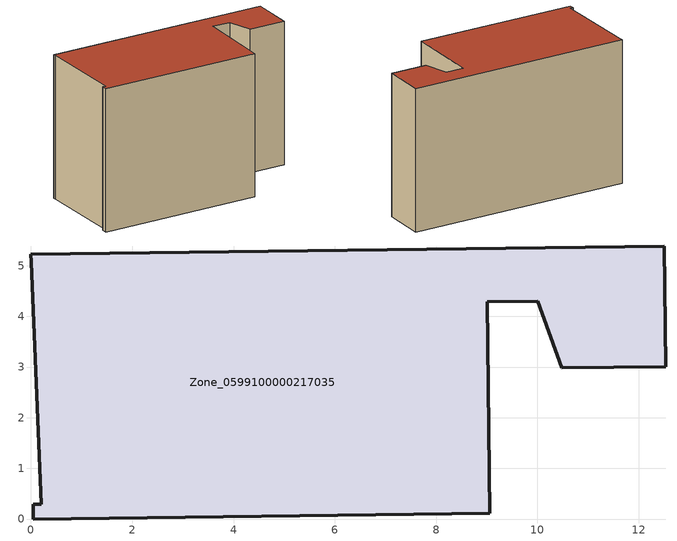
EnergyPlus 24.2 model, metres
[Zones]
Zone_0599100000217035
 floor ground (C_G): 0,5.23 12.5,5.39 12.53,3.01 10.48,2.99 10.01,4.3 9.01,4.29 9.06,0.11 0.05,0 0.05,0.29 0.2,0.29 0,5.08 z0
 wall outside (C_F): 0.05,0 9.06,0.11 9.01,4.29 10.01,4.3 10.48,2.99 12.53,3.01 12.5,5.39 0,5.23 0,5.08 0.2,0.29 0.05,0.29 0.05,0 z0:8.09
 roof outside (C_R): 0,5.23 0,5.08 0.2,0.29 0.05,0.29 0.05,0 9.06,0.11 9.01,4.29 10.01,4.3 10.48,2.99 12.53,3.01 12.5,5.39 z8.09
[BUILDING]
Pand.0599100000217035: North Axis=0; Terrain=City; Loads Convergence Tolerance Value=0.04; Temperature Convergence Tolerance Value=0.4; Solar Distribution=FullExterior; Maximum Number of Warmup Days=25; Minimum Number of Warmup Days=1
[Site:Location]
Rotterdam.The.Hague.AP_ZH_NLD Design_Conditions: Latitude=51.96; Longitude=4.45; Time Zone=1; Elevation=-4.5
[SITE:GROUNDTEMPERATURE:BUILDINGSURFACE]
18, 18, 18, 18, 18, 18, 18, 18, 18, 18, 18, 18
[MATERIAL] Thermal Absorptance=0.9; Solar Absorptance=0.7; Visible Absorptance=0.7
Name | Roughness | Thickness | Conductivity | Density | Specific Heat
G.TI.1975-1991 | MediumSmooth | 0.15 | 0.288461 | 540 | 1210
F.TI.1975-1991 | Rough | 0.3 | 0.230769 | 1920 | 840
R.TI.1975-1991 | MediumRough | 0.2 | 0.153846 | 1500 | 1000
[CONSTRUCTION]
C_G: G.TI.1975-1991
C_F: F.TI.1975-1991
C_R: R.TI.1975-1991
[ZONE]
Zone_0599100000217035: Type=1; Multiplier=1; Ceiling Height=Autocalculate; Volume=Autocalculate; Floor Area=autocalculate; Part of Total Floor Area=Yes
[ZONEINFILTRATION:DESIGNFLOWRATE]
Infil_Zone_0599100000217035: Zone or ZoneList or Space or SpaceList=Zone_0599100000217035; Schedule=AlwaysOn; Design Flow Rate Calculation Method=Flow/Area; Flow Rate per Floor Area=0.003; Constant Term Coefficient=1; Temperature Term Coefficient=0; Velocity Term Coefficient=0; Velocity Squared Term Coefficient=0
[HVACTEMPLATE:ZONE:IDEALLOADSAIRSYSTEM]
Zone_0599100000217035: Maximum Heating Supply Air Temperature=50; Minimum Cooling Supply Air Temperature=13; Maximum Heating Supply Air Humidity Ratio=0.0156; Minimum Cooling Supply Air Humidity Ratio=0.0077; Heating Limit=NoLimit; Cooling Limit=NoLimit; Dehumidification Control Type=ConstantSensibleHeatRatio; Cooling Sensible Heat Ratio=0.7; Dehumidification Setpoint=60; Humidification Control Type=None; Humidification Setpoint=30; Outdoor Air Method=None; Outdoor Air Flow Rate per Person=0.00944; Outdoor Air Flow Rate per Zone Floor Area=0; Outdoor Air Flow Rate per Zone=0; Demand Controlled Ventilation Type=None; Outdoor Air Economizer Type=NoEconomizer; Heat Recovery Type=None; Sensible Heat Recovery Effectiveness=0.7; Latent Heat Recovery Effectiveness=0.65
[ZONECONTROL:THERMOSTAT]
ThermostatControl_Zone_0599100000217035: Zone or ZoneList=Zone_0599100000217035; Control Type Schedule=DualSetpointControlType; Control 1=Thermostat_Zone_0599100000217035; Temperature Difference Between Cutout And Setpoint=0
[THERMOSTATSETPOINT:DUALSETPOINT]
Thermostat_Zone_0599100000217035: Heating Setpoint Temperature Schedule=HeatingSetpoint_Zone_0599100000217035; Cooling Setpoint Temperature Schedule=CoolingSetpoint_Zone_0599100000217035
[SCHEDULE:COMPACT]
HeatingSetpoint_Zone_0599100000217035: Through: 12/31, For: AllDays, Until: 24:00, 21
CoolingSetpoint_Zone_0599100000217035: Through: 12/31, For: AllDays, Until: 24:00, 24
DualSetpointControlType: Through: 12/31, For: AllDays, Until: 24:00, 4
AlwaysOn: Through: 12/31, For: AllDays, Until: 24:00, 1
